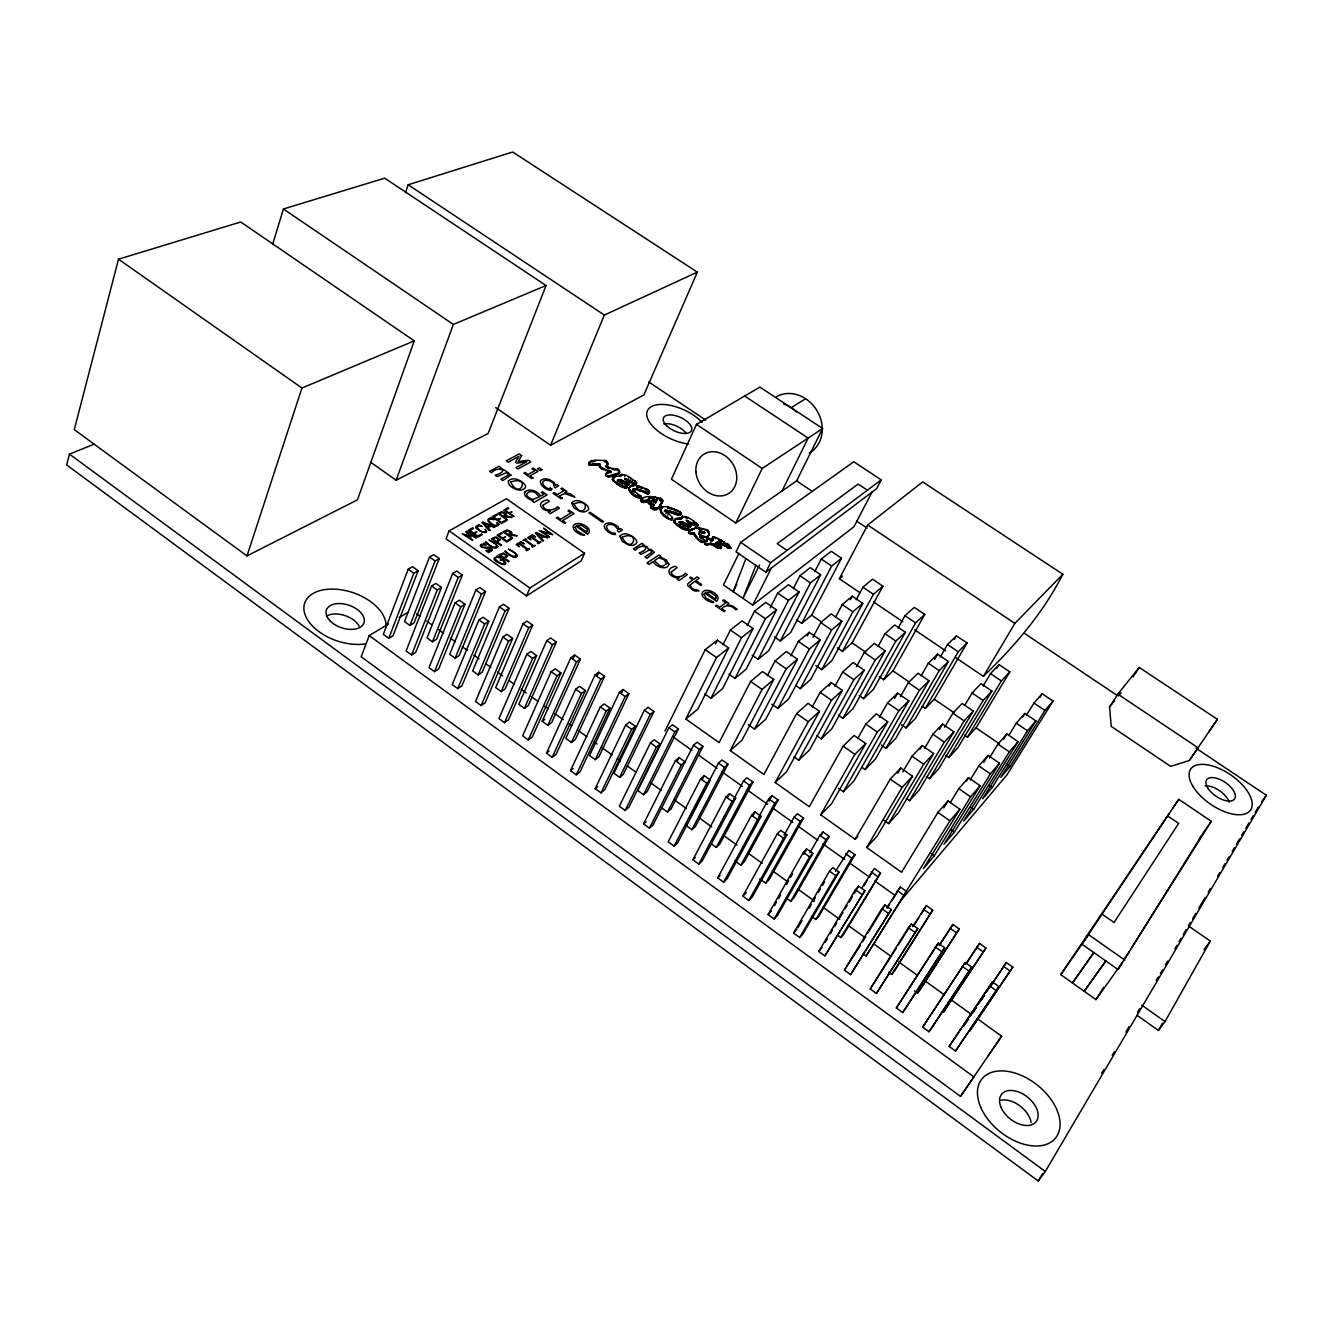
<?xml version="1.0" encoding="UTF-8"?>
<svg xmlns="http://www.w3.org/2000/svg" width="1333" height="1333" viewBox="0 0 1333 1333"><rect width="100%" height="100%" fill="white"/><g stroke="black" fill="none" stroke-linecap="round" stroke-linejoin="round"><path stroke-width="1.5" d="M610.997 472.532L601.166 468.45L599.2 466L599.683 463.934L590.602 464.467L589.036 462.684C592.785 458.769 599.633 460.685 604.715 460.468C608.348 461.318 607.215 464.151 604.316 461.385L604.715 460.468M618.329 473.948L619.212 473.132L616.662 474.581C613.863 476.431 604.416 478.964 606.348 473.415C619.695 470.132 598.567 471.082 599.683 463.934M636.707 482.946L633.275 482.613L624.894 478.347L629.043 481.846L629.543 483.829L620.861 479.63L617.696 479.663L626.393 484.912L626.76 487.978C617.929 488.628 605.382 474.515 620.611 476.281C623.527 471.365 633.375 479.78 636.707 482.946L636.108 483.962M730.067 546.997C726.735 547.88 716.671 538.615 716.604 543.464L716.171 544.364C713.455 538.232 747.93 559.46 721.186 540.265C718.837 539.565 712.672 534.5 712.722 538.499C714.438 542.648 707.69 536.133 706.973 539.298C699.925 550.029 712.422 539.348 716.904 546.363C721.186 547.513 723.819 547.83 718.32 548.33C715.121 547.03 712.139 543.397 708.556 544.497M713.388 539.382L712.822 540.548L712.489 537.382M599.283 464.85L590.202 465.4L588.603 464.467L589.036 462.684M706.973 539.298C707.89 541.298 703.991 540.998 704.807 543.831M647.138 502.191C648.871 496.959 651.287 504.807 653.986 505.007C648.421 502.808 653.303 509.823 657.419 508.04L658.819 506.823L662.934 506.973C669.249 504.191 693.677 518.937 673.148 511.955C654.036 507.406 674.848 513.921 671.799 519.97C667.033 518.987 657.152 512.972 661.968 508.373M672.215 519.603L672.332 517.121M629.526 487.028C626.477 492.327 638.274 500.575 640.973 496.476C627.793 486.745 634.808 487.395 644.472 491.544C657.652 494.11 636.991 483.129 631.409 485.395L629.126 487.945L631.409 485.395M607.581 462.768C605.482 468.416 608.048 465.484 607.181 461.868M640.44 500.492C644.306 494.11 654.986 496.942 661.068 498.642C666 501.608 656.902 504.507 662.384 507.473M691.627 529.401C686.828 529.601 689.994 535.033 694.076 532.783C699.009 543.314 710.472 544.897 698.525 533.8C703.008 538.932 713.338 537.016 707.706 530.167L698.175 527.401L692.06 529.018L691.194 530.317C686.412 530.517 689.561 535.949 693.643 533.7L694.076 532.783M605.615 475.264L606.348 473.415M697.992 524.835L694.593 524.552L686.145 520.253L690.394 523.819L690.961 525.869L682.213 521.636L679.097 521.72L687.895 527.035L688.328 530.167C679.647 530.867 666.75 516.754 681.813 518.154C684.479 513.005 694.676 521.686 697.992 524.835L697.376 525.869M688.328 530.167L688.694 528.501M634.708 491.027L634.291 491.944L632.658 490.444L633.142 489.061M678.664 522.636L681.796 522.553L690.127 526.952L689.961 524.719M709.289 534.183L706.957 537.732L700.658 535.849L701.091 534.95M626.76 487.978L624.76 484.062M606.198 465.634L609.748 467.85L618.229 469.466L619.245 472.499M619.212 480.796L618.795 481.713L617.296 480.58L620.462 480.546L628.726 484.895L628.643 482.763M118.504 259.202L74.265 429.643L246.972 555.911L357.444 499.842L414.263 340.865L240.74 221.994L118.504 259.202L301.958 388.02L414.263 340.865M94.143 444.172L69.466 454.12L66.65 464.95L1038.24 1181.005L1045.305 1171.49L1266.35 795.268L1195.934 748.146M660.335 510.672L661.884 507.473L661.451 508.623M272.599 244.506L283.412 208.998L384.72 178.172L546.03 285.529L488.111 433.525L396.101 480.213L370.707 462.284M246.972 555.911L301.958 388.02M405.499 192.652L408.181 184.77L512.672 151.995L697.342 272.132L643.872 394.918L550.579 445.272L495.709 407.598M396.101 480.213L453.37 324.436L546.03 285.529M369.191 635.591L361.176 656.769L960.526 1096.409L973.906 1076.914L369.191 635.591L388.619 623.927M408.231 569.191L383.304 634.358L388.769 638.324L393.035 635.724L418.129 570.724L412.547 566.725L408.231 569.191L413.83 573.207L418.129 570.724M388.769 638.324L413.83 573.207M745.913 558.594L733.2 591.652L736.866 584.204M429.526 557.027L404.499 621.528L409.897 625.444L414.046 622.911L439.24 558.56L433.725 554.628L429.526 557.027L435.075 560.976L439.24 558.56M409.897 625.444L435.075 560.976M449.138 530.867L446.038 538.832L526.518 595.901L581.171 560.926L584.537 553.262L506.423 498.742L449.138 530.867L529.884 588.003L584.537 553.262M431.609 585.953L406.098 650.954L411.597 654.953L415.813 652.287L441.49 587.453L435.874 583.437L431.609 585.953L437.257 589.986L441.49 587.453M755.861 565.392L742.948 598.367L759.61 564.959M411.597 654.953L437.257 589.986M452.637 573.507L427.043 637.857L432.475 641.79L436.574 639.207L462.334 575.023L456.769 571.057L452.637 573.507L458.219 577.472L462.334 575.023M432.475 641.79L458.219 577.472M455.103 602.783L428.993 667.616L434.525 671.649L438.69 668.933L464.95 604.249L459.302 600.2L455.103 602.783L460.768 606.848L464.95 604.249M434.525 671.649L460.768 606.848M475.848 590.052L449.671 654.253L455.136 658.219L459.185 655.569L485.529 591.535L479.93 587.553L475.848 590.052L481.463 594.051L485.529 591.535M455.136 658.219L481.463 594.051M693.643 533.7C695.093 537.082 702.608 546.73 704.54 540.048M550.579 445.272L604.332 315.071L697.342 272.132M478.947 619.878L452.237 684.545L457.802 688.611L461.918 685.829L488.794 621.328L483.096 617.246L478.947 619.878L484.662 623.977L488.794 621.328M457.802 688.611L484.662 623.977M499.425 606.865L472.665 670.899L478.164 674.898L482.163 672.199L509.089 608.315L503.457 604.299L499.425 606.865L505.074 610.881L509.089 608.315M478.164 674.898L505.074 610.881M502.841 637.007L475.531 701.508L481.13 705.59L485.195 702.758L512.672 638.424L506.923 634.308L502.841 637.007L508.589 641.123L512.672 638.424M526.518 595.901L529.884 588.003M481.13 705.59L508.589 641.123M588.603 464.467L589.003 463.551M588.636 463.617L589.553 461.835M590.452 461.168L589.169 462.751M589.286 464.984L589.669 464.067M589.719 465.234L590.119 464.317M591.635 460.835L591.252 461.751L595.268 461.418M590.202 465.4L590.602 464.467M591.819 461.685L592.219 460.768M523.036 623.694L495.676 687.578L501.208 691.594L505.157 688.844L532.683 625.127L527.018 621.095L523.036 623.694L528.718 627.76L532.683 625.127M590.836 465.45L591.235 464.517M593.285 461.568L593.685 460.651M591.785 465.417L592.485 464.417M592.302 465.267L592.702 464.351M592.568 465.2L592.968 464.284M592.968 465.25L593.352 464.334M593.618 465.367L594.018 464.451M594.101 465.15L594.501 464.217M594.968 465.117L595.368 464.201M595.901 465.284L596.301 464.367M596.501 465.017L596.901 464.101M597.401 464.884L597.801 463.967M598.25 464.834L598.65 463.917M501.208 691.594L528.718 627.76M598.8 464.834L599.2 463.917M599.217 465.15L599.617 464.234M599.2 466L599.6 465.084M599.517 466.833L599.917 465.917M600.167 467.65L600.566 466.717M601.166 468.45L601.566 467.533M602.133 469.049L602.533 468.116M605.249 461.601L605.649 460.685M603.216 469.599L603.616 468.683M606.282 461.984L606.682 461.068M606.615 462.418L606.998 461.501M606.115 466.417L606.515 465.517M606.415 466.3L607.032 465.084M606.198 467.516L606.598 466.6M607.615 464.484L607.998 463.134M607.248 465.834L607.931 464.567M605.632 470.599L606.032 469.683M607.565 467.083L608.131 468.316L609.198 467.616M526.852 654.22L498.925 718.554L504.557 722.653L508.573 719.77L536.666 655.603L530.884 651.47L526.852 654.22L532.65 658.369L536.666 655.603M608.131 468.316L608.531 467.4M605.665 474.781L606.865 472.998M605.799 475.798L606.015 474.348M608.098 471.432L608.498 470.516M609.348 468.766L609.748 467.85M606.382 476.114L606.198 474.865M608.548 472.282L606.465 473.915M607.082 476.364L618.729 473.032M607.615 476.564L608.015 475.631M608.181 476.814L608.581 475.898M608.481 476.781L608.881 475.864M610.447 472.115L610.847 471.199M608.814 476.764L609.214 475.848M610.631 472.565L611.031 471.649M611.68 476.448L612.08 475.531M615.03 469.016L614.63 469.932L612.08 469.366M504.557 722.653L532.65 658.369M613.03 476.114L613.43 475.198M615.913 470.082L616.313 469.166M612.397 479.913L613.513 477.347M614.18 475.498L614.58 474.581M612.314 479.13L614.03 476.897M612.73 480.513L612.713 478.214M614.863 475.431L615.263 474.515M617.146 470.049L617.546 469.133M613.63 477.831L614.646 476.597M614.246 477.514L615.03 476.548M615.463 475.281L615.863 474.365M618.229 469.466L618.845 471.432L619.245 470.516M613.313 481.163L613.13 479.597M615.979 475.031L616.396 474.115M616.662 474.581L617.062 473.665M618.379 470.882L618.779 469.966M617.429 474.481L617.829 473.565M618.079 474.181L618.479 473.265M614.913 482.446L613.713 480.247M619.212 473.132L619.645 471.582M618.912 474.081L619.445 472.865M619.345 473.582L619.762 472.665M546.78 640.623L518.804 704.341L524.386 708.373L528.268 705.557L556.394 642.023L550.696 637.957L546.78 640.623L552.495 644.705L556.394 642.023M616.779 483.646L617.179 482.729L615.313 481.53M620.845 475.065L620.128 476.498L621.678 474.148M620.878 475.548L621.278 474.631M618.845 480.497L619.245 479.58M622.794 474.348L621.278 475.065M618.495 484.629L618.895 483.712L617.179 482.729M618.795 484.895L618.895 483.712M620.462 480.546L620.861 479.63M619.245 485.195L619.195 483.979M621.128 481.096L621.528 480.18M623.194 483.296L622.778 484.212L621.695 482.313M621.828 481.68L622.228 480.763M624.744 476.298L625.144 475.381M622.494 482.079L622.911 481.163M621.328 486.378L621.728 485.462L619.645 484.279M624.894 478.347L625.077 479.547L626.077 478.847M623.527 482.779L623.927 481.863M625.077 479.547L625.477 478.63M524.386 708.373L552.495 644.705M623.128 487.278L623.527 486.362L627.16 487.062M626.543 479.164L627.21 480.746L635.691 484.229L634.941 480.713M624.827 483.562L625.227 482.646M626.21 481.23L626.96 479.38M626.893 480.497L627.293 479.58M627.21 480.746L627.61 479.83M628.426 478.164L628.843 477.247M626.127 484.096L626.527 483.179M624.86 487.845L625.26 486.912M625.993 485.829L626.393 484.912M626.26 486.578L626.61 485.295M625.777 487.978L626.777 486.012M627.41 484.512L627.81 483.596M628.809 481.38L629.209 480.463M626.527 487.795L627.143 486.328M628.543 483.246L629.043 481.846M630.359 479.214L630.759 478.297M628.643 483.662L629.043 482.746M628.859 484.062L629.259 483.146M628.726 484.895L629.126 483.979M629.143 484.745L629.693 483.529M630.209 482.113L630.626 481.196M632.242 480.313L632.642 479.413M628.759 489.044C630.109 489.294 635.441 497.376 640.506 497.326L640.09 498.242M631.559 482.863L631.959 481.946M628.809 489.661L629.209 488.744M629.926 487.028L630.326 486.112M629.059 490.311L629.459 489.394M629.543 490.977L629.959 490.061M632.875 483.529L633.275 482.613M629.726 491.56L630.142 490.644M632.259 486.228L632.658 485.312M634.875 482.046L635.291 481.13M634.208 484.012L634.625 483.096M551.179 671.665L522.636 735.816L528.301 739.932L532.25 736.982L560.96 672.998L555.161 668.849L551.179 671.665L557.011 675.831L560.96 672.998M633.558 486.295L633.975 485.379M635.658 482.979L636.074 482.063M632.658 490.444L633.442 488.628M635.691 484.229L636.108 483.312M632.742 489.977L634.025 488.678M632.092 493.827L632.509 492.91M633.608 489.594L634.541 488.528M636.907 485.978L636.508 486.895L638.69 486.312M634.141 489.444L635.924 488.778M637.057 486.912L637.474 485.995M637.657 487.062L638.074 486.145M635.508 489.694L637.324 489.044M634.891 496.043L635.308 495.126M638.857 487.328L639.273 486.412M635.574 496.376L635.991 495.459M636.907 489.961L638.757 489.444M636.241 496.792L636.641 495.876M528.301 739.932L557.011 675.831M636.824 497.226L637.241 496.309M638.34 490.361L639.857 490.977L640.273 490.061M640.14 487.861L641.79 487.345M637.341 497.576L637.757 496.659M639.857 490.977L641.59 490.361M643.006 487.711L641.373 488.261M638.74 497.942L639.14 497.026M640.656 495.426L640.257 496.343L637.524 494.393M640.373 496.876L640.79 495.959M641.19 491.277L643.023 490.894M640.523 497.876L640.973 496.476M645.039 488.461L645.455 489.694L646.655 489.078M640.64 499.292L641.923 497.576M640.506 500.108L641.473 497.459M649.338 491.177L648.671 492.26C650.504 494.993 644.955 493.443 644.072 492.444L644.472 491.544M645.455 489.694L645.855 488.778M641.49 499.042L641.456 501.775L641.59 497.842M640.873 501.358L641.69 499.525M542.231 721.303L570.807 657.769L574.673 655.036L580.405 659.119L551.679 722.503L547.846 725.369L542.231 721.303L544.797 719.403M641.156 501.591L641.989 499.758M641.956 502.041L642.273 499.942M645.655 493.227L646.072 492.327M647.005 490.144L647.421 489.244M647.738 489.561L648.071 490.911L648.488 490.011M642.339 502.258L643.173 500.425L647.955 500.358M646.388 493.527L646.805 492.627M642.606 502.191L643.439 500.358M647.871 490.744L648.288 489.828M643.056 502.341L643.872 500.508M647.171 493.727L647.571 492.81M572.99 658.769L574.673 655.036M643.489 502.508L644.306 500.675M648.954 490.777L648.671 492.26M643.972 502.591L645.089 500.708M647.938 493.81L648.338 492.91M644.789 502.324L645.622 500.492M648.554 493.777L649.554 491.944M649.004 493.61L649.638 492.394M645.489 502.208L646.305 500.375M645.938 502.124L646.772 500.308M646.772 502.108L647.588 500.275M648.338 498.759L649.171 496.926M647.471 501.974L648.305 500.142M647.805 502.174L648.638 500.342M649.354 498.709L650.187 496.876M648.088 502.108L648.921 500.292M649.671 498.542L650.487 496.726M648.388 502.041L649.221 500.225M648.338 502.624L649.171 500.808M547.846 725.369L576.572 661.868L580.405 659.119M648.321 503.324L649.621 500.192M649.404 501.675L648.571 503.507L650.554 504.857L652.637 505.923L653.47 504.091M650.704 498.575L651.537 496.742M651.587 498.542L652.404 496.709M649.371 504.107L650.204 502.291M651.037 502.174C649.954 498.859 658.935 499.358 655.986 502.324M652.62 498.475L653.437 496.659M651.37 502.391L651.854 500.358M650.554 504.857L651.387 503.024M651.954 502.024L652.787 500.192M650.587 505.973L651.42 504.141M653.82 498.559L654.636 496.726M650.721 506.507L651.554 504.674M654.12 498.575L654.953 496.759M650.437 507.456L651.67 505.04M654.37 498.759L655.203 496.942M650.654 507.723L652.603 503.641M650.854 508.023L652.337 504.59M651.82 506.44L651.387 508.673L653.053 504.907M653.753 502.091L654.586 500.275M656.269 499.675L657.102 497.859M653.587 506.59L654.42 504.757M655.319 503.357L656.552 500.508M653.503 507.523L652.67 509.339L654.036 509.756L655.336 509.922L656.169 508.09M657.269 499.875L658.102 498.059M654.036 509.756L654.87 507.923M659.485 500.075L660.318 498.259M660.018 500.125L660.835 498.292M660.235 500.458L661.068 498.642M660.535 500.775L661.368 498.959M657.419 508.04L656.586 509.873L658.069 507.64M660.968 501.208L661.801 499.392M657.702 508.973L658.685 506.973M657.985 508.639L658.819 506.823M696.476 424.361L671.432 479.247L735.783 523.019L796.601 480.896L822.628 428.526L759.877 387.087L696.476 424.361L762.193 468.433L822.628 428.526M546.48 753.178L575.673 689.211L579.588 686.345L585.437 690.527L556.094 754.328L552.195 757.344L546.48 753.178L549.096 751.179M659.152 506.69L660.352 504.141M660.068 505.274L661.268 502.924M660.818 504.224L661.651 502.408M661.751 501.974L662.584 500.158M661.385 503.757L662.218 501.924M660.168 507.273L661.001 505.457M661.834 503.257L663.068 500.808M659.652 509.139L661.318 505.657M660.951 508.39L661.785 506.573M660.668 509.556L661.951 506.873M660.402 511.305L660.751 509.756M660.668 511.972L660.818 510.389M661.168 512.638L661.085 511.056M661.351 513.238L661.585 511.722M664.301 511.605L664.717 510.689M665.017 510.239C667.483 510.456 677.681 517.421 681.18 513.955M665.167 511.206L665.584 510.289M552.195 757.344L581.538 693.41L585.437 690.527M663.751 515.521L664.184 514.621L661.785 512.322M665.684 511.056L666.1 510.139M668.183 507.306L667.983 508.423L669.549 507.673M667.983 508.423L668.4 507.523M665.9 513.588L666.317 512.672M667.05 511.305L667.483 510.389M668.533 508.44L668.949 507.54M668.45 511.555L668.866 510.639M669.749 508.756L670.166 507.84M670.332 508.839L670.749 507.94M666.583 517.771L667.017 516.854L664.184 514.621M667.8 515.088L668.216 514.171M669.882 511.939L670.316 511.039M595.018 675.015L565.809 738.382L571.457 742.464L575.239 739.548L604.582 676.348L598.817 672.232L595.018 675.015L600.8 679.147L604.582 676.348M667.266 518.104L667.017 516.854M672.032 508.49L671.615 509.389L673.265 508.873M667.933 518.537L667.683 517.204M668.533 518.954L668.366 517.621M671.415 512.555L671.832 511.655M669.066 519.32L672.648 518.687M597.101 675.948L598.817 672.232M672.732 512.872L673.148 511.955M674.065 510.156L674.481 509.239M670.449 519.687L670.866 518.77M674.148 513.388L674.581 512.472M675.764 509.789L675.348 510.706L677.347 510.306M672.049 518.57L672.482 517.654M671.799 519.97L672.665 518.204M676.098 510.906L676.514 509.989M675.614 514.038L676.031 513.122M677.714 511.505L678.147 510.606M571.457 742.464L600.8 679.147M673.815 522.019L674.465 519.87M673.682 521.203L674.881 519.387M677.214 514.821L677.631 513.905M675.348 518.904L674.448 520.287M674.165 522.636L674.231 520.72M675.531 519.503L675.948 518.587M675.914 519.437L676.331 518.52M677.947 515.121L678.364 514.205M679.78 511.355L679.563 512.439L679.98 511.539M676.348 519.437L676.764 518.52M674.781 523.302L674.598 521.72M676.747 519.403L677.414 518.354M678.73 515.321L679.147 514.405M677.547 519.437L677.964 518.537M679.48 515.404L679.913 514.488M680.43 513.638L680.863 512.722M680.097 515.354L680.53 514.455M678.48 519.303L678.914 518.387M680.546 515.171L681.096 513.505M676.414 524.602L675.198 522.386M679.847 518.304L679.413 519.22L681.813 518.154M680.363 519.17L680.78 518.27M681.396 519.07L681.996 516.904M681.296 518.337L682.396 516.438M678.297 525.819L678.714 524.919L676.831 523.702M681.979 517.354L682.779 515.938M680.197 522.519L680.63 521.603M681.796 522.553L682.213 521.636M680.03 526.818L680.447 525.902L678.714 524.919M685.029 516.554L685.829 518.07L686.262 517.154M680.347 527.085L680.447 525.902M681.896 523.669L681.48 524.585L680.213 523.786M682.479 523.119L682.913 522.203M680.796 527.401L680.763 526.185M683.196 523.702L683.612 522.786M683.879 524.102L684.296 523.202M687.195 518.787L687.611 517.887M682.896 528.601L683.329 527.685L681.213 526.485M686.245 526.185L685.829 527.102L684.246 526.318L684.679 525.419M684.912 524.819L685.345 523.902M570.491 770.657L600.317 706.873L604.166 703.941L610.064 708.156L580.072 771.774L576.239 774.84L570.491 770.657L573.057 768.624M687.795 521.07L687.361 521.986L695.509 525.935L697.559 525.752L697.326 523.936M686.228 525.602L686.662 524.702M687.795 522.203L688.228 521.286M684.712 529.501L685.145 528.601L688.761 529.268M687.495 523.169L687.928 522.253M688.128 522.386L688.561 521.486M688.461 522.653L688.894 521.736M687.528 526.152L687.961 525.235M686.445 530.051L686.878 529.134M687.895 527.035L688.128 529.801M687.711 528.351L688.128 527.435M690.061 523.286L690.477 522.369M687.778 528.718L688.195 527.801M688.828 526.568L689.244 525.652M687.361 530.184L688.328 528.168M689.877 525.219L690.394 523.819M689.994 525.652L690.427 524.752M688.095 529.984L688.561 528.884M690.227 526.085L690.661 525.169M690.127 526.952L690.561 526.035M691.477 524.019L691.91 523.119M690.527 526.768L691.094 525.552M688.445 532.067L689.478 530.067M688.611 532.667L689.744 530.251M693.827 521.22L693.41 522.136L695.726 523.452L696.159 522.553M689.794 530.701L690.227 529.801M689.094 533.15L689.394 532.034M692.843 524.785L693.26 523.869M689.244 533.35L689.661 532.434M690.527 530.501L690.961 529.601M576.239 774.84L606.215 711.106L610.064 708.156M689.578 533.6L690.011 532.683M690.044 533.7L690.477 532.8M691.627 529.917L692.06 529.018M692.127 529.951L692.543 529.034M694.16 525.452L694.593 524.552M693.027 528.718L692.394 529.801L695.676 528.035M690.611 534.033L691.044 533.117M693.993 529.334L694.426 528.418M695.509 525.935L695.943 525.035M692.06 534.033L692.494 533.117M696.976 526.135L697.409 525.219M619.362 692.377L589.536 755.561L595.218 759.677L598.934 756.694L628.909 693.677L623.094 689.528L619.362 692.377L625.177 696.542L628.909 693.677M696.876 527.635L696.459 528.551L698.175 527.401M694.076 534.683L694.51 533.767M694.576 535.533L695.01 534.633M698.375 528.818L698.809 527.918M621.345 693.243L623.094 689.528M695.343 536.549L695.759 535.633M698.692 529.284L700.192 528.601M699.408 531.35L698.975 532.267C706.99 534.65 706.223 531.067 699.408 531.35L704.657 533.167M696.592 537.982L697.026 537.066M699.758 529.501L701.241 528.718M700.025 532.1L700.458 531.184M699.708 535.733L700.858 538.199L701.291 537.282M701.175 532.184L701.608 531.284M701.391 533.467L701.824 532.567M703.307 528.868L700.808 529.618M699.858 537.282L700.292 536.366M702.391 532.4L702.824 531.484M595.218 759.677L625.177 696.542M699.342 540.765L699.775 539.848M703.574 532.534L704.007 531.617M705.024 530.117L705.457 529.218M703.941 533.017L704.374 532.1M704.174 533.55L704.607 532.633M700.475 541.665L700.908 540.748M701.824 539.099L702.258 538.182M706.557 529.584L708.023 532.3L708.456 531.4M703.341 537.016L703.774 536.099M701.558 542.264L701.991 541.348M707.273 531.084L707.706 530.167M702.041 542.448L702.474 541.548M703.591 539.298L704.107 540.965M704.64 537.449L705.074 536.533M702.508 542.531L702.941 541.615M702.941 542.548L703.541 541.431M703.591 542.264L704.024 541.365M703.974 541.964L704.607 540.598M705.857 537.699L706.29 536.799M708.373 532.95L708.806 532.05M708.956 532.65L708.856 535.083M704.59 542.764L705.04 541.548M706.957 537.732L707.39 536.816M708.723 533.916L709.156 533M704.657 543.314L705.074 542.148M705.357 541.848L705.79 540.931M708.739 534.416L709.389 533.367M706.54 540.215L707.373 538.432M705.007 544.031L705.44 543.114M707.89 537.432L709.173 534.816M705.207 544.214L705.107 542.631M706.34 541.598L707.04 539.882M706.64 541.515L707.073 540.598M707.773 539.199L708.206 538.282M705.474 544.514L705.64 543.297M706.957 541.431L707.39 540.515M706.04 544.93L708.989 543.581M708.606 539.332L709.039 538.432M706.973 545.13L707.406 544.231M709.423 539.648L709.856 538.749M707.806 545.047L708.589 543.947M710.622 539.099L710.589 540.565M710.472 540.298L710.906 539.398M708.839 544.431L709.273 543.531M710.739 540.815L711.022 539.648M709.406 544.464L709.839 543.564M712.222 538.565L712.805 537.366M709.623 544.281L710.056 543.364M711.189 540.898L711.622 539.982M712.289 538.815L712.972 537.182M710.006 544.281L710.439 543.364M711.555 540.831L711.989 539.932M712.289 539.398L712.738 538.199M713.438 536.899L712.788 537.882L713.905 536.932M710.339 544.247L710.772 543.331M712.039 540.731L712.472 539.832M710.589 544.197L711.022 543.297M710.939 544.214L711.372 543.314M712.572 540.681L713.022 539.782M713.855 537.899L714.288 536.999M711.472 544.481L711.922 543.564M595.184 788.636L625.677 725.052L629.476 722.053L635.391 726.302L604.749 789.719L600.966 792.852L595.184 788.636L597.717 786.57M712.089 544.847L712.522 543.931M715.588 537.632L715.154 538.549L716.921 538.249M712.405 545.047L712.838 544.147M713.455 545.58L713.888 544.664M715.188 543.764L715.904 542.531M715.804 543.431L716.238 542.531M714.588 546.197L715.038 545.297M716.071 543.414L716.504 542.514M718.27 538.849L719.17 540.398L720.12 539.698M716.621 543.181L717.054 542.281M715.421 546.68L715.854 545.78M717.371 543.164L717.987 542.164M717.754 542.998L718.454 542.014M719.17 540.398L719.603 539.498M718.237 542.764L718.67 541.848M716.471 547.263L716.904 546.363M718.52 542.848L718.954 541.948M716.921 547.546L717.371 546.63M719.17 543.098L719.62 542.181M720.153 540.865L720.586 539.965M720.903 540.165L720.47 541.065L722.119 540.698M717.404 547.78L717.837 546.863M720.753 541.165L721.186 540.265M716.604 543.464L719.154 544.914L718.704 545.83L717.254 544.997M718.32 548.33L718.754 547.413M600.966 792.852L631.625 729.318L635.391 726.302M718.77 548.529L719.203 547.63M721.07 543.997L721.52 543.098M720.986 548.163L721.57 546.497L719.154 544.914M720.736 548.713L721.503 547.513M724.252 541.798L723.819 542.698L727.168 544.664L727.618 543.764M723.202 545.147L723.636 544.247M644.406 710.239L613.93 773.24L619.645 777.372L623.327 774.34L653.936 711.505L648.088 707.34L644.406 710.239L650.271 714.421L653.936 711.505M735.783 523.019L762.193 468.433M725.252 546.363L725.685 545.447M726.652 544.331L727.102 543.431M727.451 544.864L727.885 543.964M726.968 547.463L727.418 546.547M727.301 547.68L727.751 546.78M727.768 548.03L728.201 547.113M729.101 544.93L729.451 548.246M728.185 548.163L728.618 547.263M728.568 548.363L729.001 547.446M729.351 547.296L729.801 546.397M729.068 548.43L729.884 546.63M619.645 777.372L650.271 714.421M740.648 542.348L736.016 551.812L765.825 572.207L876.614 488.644L881.213 479.88L853.82 461.768L740.648 542.348L770.557 562.743L881.213 479.88M738.965 553.328L723.469 584.937L752.712 605.099L853.92 526.752L872.049 492.094M650.471 742.831L619.328 806.232L625.144 810.464L628.876 807.265L660.168 744.047L654.203 739.765L650.471 742.831L656.453 747.113L660.168 744.047M782.004 491.011L808.131 438.09L744.664 396.034M625.144 810.464L656.453 747.113M664.95 731.117L705.207 649.671L717.387 640.157L728.601 647.971L697.959 709.006L685.829 719.02L719.104 742.648L750.646 681.446L762.426 671.565L773.773 679.463L742.014 740.182L730.251 750.562L763.909 774.473L796.617 713.605L807.998 703.324L819.478 711.322L786.57 771.724L775.189 782.504L809.264 806.698L843.156 746.147L854.12 735.466L865.734 743.564L831.659 803.632L820.678 814.796L855.136 839.29L857.802 836.424M668.899 727.701L637.791 790.519L643.539 794.685L647.155 791.585L678.397 728.934L672.515 724.735L668.899 727.701L674.798 731.917L678.397 728.934M715.554 643.872L717.387 640.157M643.539 794.685L674.798 731.917M685.829 719.02L716.521 657.569L728.601 647.971M723.036 644.722L730.384 630.009L742.048 620.911L753.062 628.526L722.553 688.694L710.922 698.309L704.724 693.943M765.825 572.207L770.557 562.743M752.712 605.099L771.374 568.008M643.572 823.877L675.381 760.676L679.047 757.561L685.045 761.859L681.396 764.992L649.438 828.143L643.572 823.877L646.022 821.728M677.181 761.276L679.047 757.561M747.213 625.66L754.528 611.164L765.725 602.433L776.539 609.864L746.163 669.216L735 678.43L728.918 674.165M710.922 698.309L741.498 637.724L753.062 628.526M661.751 807.865L667.533 812.064L671.099 808.898L702.974 746.43L697.042 742.214L693.493 745.247L653.087 824.894L649.438 828.143M770.174 607.831L777.689 593.085L788.436 584.704L799.067 591.969L768.858 650.487L758.11 659.352L752.129 655.186M735 678.43L765.425 618.695L776.539 609.864M667.533 812.064L699.442 749.479L702.974 746.43M793.385 588.453L799.917 575.723L810.247 567.658L820.711 574.756L790.669 632.492L780.338 641.006L774.456 636.941M758.11 659.352L788.403 600.433L799.067 591.969M700.691 778.822L668.2 841.823L674.098 846.122L677.714 842.789L710.322 779.955L704.291 775.639L700.691 778.822L706.74 783.171L710.322 779.955M702.374 779.338L704.291 775.639M814.796 571.59L821.295 559.044L831.242 551.279L841.523 558.227L811.647 615.163L801.716 623.361L796.651 619.895M674.098 846.122L706.74 783.171M780.338 641.006L810.464 582.904L820.711 574.756M687.978 821.828L686.078 825.494L691.91 829.709L695.409 826.493L727.951 764.226L721.969 759.977L718.487 763.059L689.894 818.145M767.391 675.631L775.006 661.001L786.287 651.52L797.434 659.235L765.842 719.12L754.561 729.084L748.296 724.669M730.251 750.562L762.093 689.444L773.773 679.463M691.91 829.709L724.469 767.325L727.951 764.226M801.716 623.361L831.659 566.058L841.523 558.227M790.786 655.836L798.35 641.406L809.181 632.325L820.112 639.84L788.703 698.909L777.889 708.473L771.74 704.157M754.561 729.084L786.237 668.799L797.434 659.235M807.298 635.908L809.181 632.325M859.918 592.668L839.34 578.722L867.683 524.985L922.686 481.929L1062.868 574.256C1042.906 613.297 1014.763 646.072 983.354 676.381L955.928 657.769M692.877 859.785L726.035 797.001L729.568 793.735L735.666 798.1L702.358 860.735L698.809 864.117L692.877 859.785L695.259 857.536M727.685 797.317L729.568 793.735M812.98 637.291L820.745 622.611L831.142 613.896L841.889 621.228L810.681 679.497L800.283 688.678L795.751 685.529M777.889 708.473L809.381 649.021L820.112 639.84M698.809 864.117L732.134 801.366L735.666 798.1M723.086 819.362L725.035 815.696M733.783 799.217L743.514 780.921L746.947 777.756L752.962 782.038L719.753 844.106L716.321 847.405L710.456 843.156M835.508 617.229L842.256 604.565L852.237 596.184L862.801 603.366L831.792 660.835L821.794 669.666L815.846 665.567M800.283 688.678L831.592 630.042L841.889 621.228M716.321 847.405L749.529 785.204L752.962 782.038M850.321 599.783L852.237 596.184M856.219 599.717L862.918 587.22L872.515 579.155L882.913 586.187L852.104 642.889L842.489 651.387L837.374 647.871M821.794 669.666L852.903 611.814L862.801 603.366M717.687 877.847L751.529 815.263L754.995 811.947L761.126 816.329L727.135 878.747L723.652 882.196L717.687 877.847L720.02 875.564M753.062 815.513L754.995 811.947M812.264 706.907L820.145 692.36L831.042 682.513L842.306 690.311L809.614 749.896L798.717 760.227L793.968 756.877M842.489 651.387L873.398 594.318L882.913 586.187M775.189 782.504L808.198 721.703L819.478 711.322M829.076 686.128L831.042 682.513M758.76 817.112L768.674 798.867L772.04 795.634L778.089 799.95L744.231 861.818L740.848 865.167L734.95 860.901M723.652 882.196L757.661 819.662L761.126 816.329M769.074 801.1L772.04 795.634M834.858 686.345L842.689 671.999L853.137 662.551L864.201 670.166L831.725 728.951L821.261 738.849L816.596 735.583M740.848 865.167L774.74 803.182L778.089 799.95M798.717 760.227L831.509 700.242L842.306 690.311M856.519 666.633L864.301 652.47L874.331 643.406L885.195 650.837L852.953 708.823L842.906 718.354L838.324 715.154M821.261 738.849L853.853 679.697L864.201 670.166M878.08 646.338L885.045 633.725L894.693 625.01L905.374 632.275L873.365 689.494L863.701 698.642L859.202 695.526M742.814 896.143L777.339 833.775L780.755 830.392L786.92 834.808L752.245 897.009L748.829 900.525L742.814 896.143L746.247 892.643M842.906 718.354L875.264 659.985L885.195 650.837M898.075 628.16L904.99 615.713L914.255 607.348L924.752 614.43L892.993 670.899L883.696 679.713L879.263 676.664M784.054 835.224L794.168 817.046L797.467 813.747L803.566 818.079L769.024 879.763L765.692 883.162L759.76 878.864M748.829 900.525L783.521 838.207L786.92 834.808M863.701 698.642L895.826 641.056L905.374 632.275M765.692 883.162L800.267 821.395L803.566 818.079M883.696 679.713L915.571 622.878L924.752 614.43M1136.882 1015.213L1158.41 1030.442L1165.025 1021.561L1210.347 941.115L1188.37 925.918L1190.452 922.369M857.652 738.549L865.817 724.069L876.314 713.855L887.711 721.736L853.886 781.021L843.372 791.719L838.574 788.336M1158.41 1030.442L1162.459 1023.261M820.678 814.796L854.87 754.345L865.734 743.564M879.43 717.221L887.528 702.924L897.592 693.127L908.789 700.825L875.231 759.31L865.134 769.591L861.984 767.375M768.108 914.571L803.349 852.42L806.682 848.954L812.897 853.403L777.506 915.404L774.156 918.97L768.108 914.571L771.474 911.006M774.49 905.69L776.506 902.141M778.522 898.592L780.521 895.043M786.57 884.412L788.569 880.863M790.586 877.331L792.602 873.781M803.666 854.27L806.682 848.954M894.56 698.459L897.592 693.127M843.372 791.719L877.314 732.067L887.711 721.736M809.814 852.953L819.845 835.341L823.078 831.992L829.209 836.358L793.968 897.825L790.719 901.291L786.237 898.042M821.011 835.608L823.078 831.992M900.308 696.759L908.34 682.663L918.004 673.248L929.001 680.763L895.709 738.482L886.012 748.346L881.38 745.114M774.156 918.97L809.581 856.869L812.897 853.403M865.134 769.591L898.825 710.722L908.789 700.825M790.719 901.291L825.977 839.723L829.209 836.358M921.136 675.748L928.335 663.201L937.599 654.17L948.396 661.501L915.388 718.47L906.073 727.935L901.508 724.785M934.533 659.518L937.599 654.17M886.012 748.346L919.437 690.261L929.001 680.763M940.382 656.902L947.513 644.505L956.428 635.824L967.042 642.989L934.3 699.225L925.352 708.34L922.353 706.273M954.395 639.34L956.428 635.824M906.073 727.935L939.215 670.616L948.396 661.501M793.552 933.1L829.509 871.165L832.792 867.65L839.04 872.115L802.933 933.9L799.65 937.532L793.552 933.1L796.851 929.468M797.884 927.701L801.999 920.636M809.181 908.273L811.23 904.74M813.28 901.208L815.329 897.676M818.412 892.377L820.462 888.844M822.528 885.312L824.577 881.78M925.352 708.34L958.227 651.754L967.042 642.989M835.441 871.299L848.838 850.337L855.003 854.736L819.079 915.988L815.896 919.52L811.38 916.254M855.136 839.29L890.244 779.089L900.791 768.008L912.538 776.206L877.264 835.924L866.7 847.488L901.575 872.265L937.932 812.43L948.03 800.933L959.927 809.231L923.419 868.599L934.266 855.819L970.591 796.834L980.138 785.737L968.474 777.656L958.81 788.653L950.329 802.549M799.65 937.532L835.791 875.664L839.04 872.115M897.709 773.29L900.791 768.008M815.896 919.52L851.854 858.169L855.003 854.736M902.808 771.907L912.039 756.178L922.119 745.564L933.667 753.545L898.675 812.497L888.544 823.577L883.696 820.145M920.02 749.146L922.119 745.564M924.519 748.446L932.9 734.233L942.564 724.052L953.895 731.85L919.22 790.036L909.506 800.666L906.323 798.434M866.7 847.488L902.108 787.386L912.538 776.206M1038.24 1181.005L1042.456 1173.823M1101.608 1073.315L1103.724 1069.733M1112.172 1055.369L1114.288 1051.787M1125.902 1032.042L1129.068 1026.66M1137.516 1012.297L1139.632 1008.714M1156.244 980.488L1158.327 976.956M1160.393 973.44L1162.459 969.924M1165.575 964.642L1167.641 961.126M1174.906 948.796L1176.972 945.28M1179.039 941.748L1181.121 938.232M1183.187 934.716L1186.303 929.434M1192.552 918.804L1195.684 913.488M1198.817 908.156L1205.082 897.509M1208.215 892.177L1210.314 888.628M1217.629 876.214L1219.712 872.648M1222.844 867.333L1224.944 863.784M1227.026 860.235L1229.109 856.686M1232.259 851.354L1234.341 847.805M1236.424 844.256L1239.557 838.924M1241.656 835.374L1243.739 831.825M1245.838 828.276L1248.971 822.944M1251.054 819.395L1253.153 815.846M1255.236 812.297L1258.369 806.982M939.432 729.351L942.564 724.052M944.597 727.218L952.895 713.188L962.176 703.441L973.29 711.039L938.915 768.458L929.601 778.672L926.468 776.489M888.544 823.577L923.669 764.259L933.667 753.545M964.659 705.507L972.09 693.01L980.988 683.646L991.919 691.061L957.86 747.746L948.896 757.561L945.83 755.428M818.745 951.445L855.419 889.744L858.619 886.145L864.9 890.644L824.877 955.911L818.745 951.445L821.978 947.746M825.127 942.464L827.21 938.949M830.359 933.667L832.442 930.151M834.541 926.618L836.641 923.102M839.773 917.82L842.923 912.538M845.005 909.023L847.105 905.507M849.188 901.991L852.337 896.709M854.436 893.177L858.619 886.145M909.506 800.666L944.314 742.114L953.895 731.85M983.354 676.381L1014.863 623.411L1062.868 574.256M861.851 887.711L874.331 868.499L880.546 872.915L843.922 933.966L840.79 937.566L837.774 935.366M863.917 885.945L867.033 880.713M869.116 877.231L871.199 873.732M983.154 685.962L990.502 673.615L999.067 664.617L1009.797 671.865L976.056 727.835L967.441 737.266L964.425 735.183M929.601 778.672L964.109 720.886L973.29 711.039M824.877 955.911L864.9 890.644M996.967 668.116L999.067 664.617M840.79 937.566L880.546 872.915M948.896 757.561L983.104 700.508L991.919 691.061M967.441 737.266L1001.333 680.946L1009.797 671.865M844.406 970.141L881.813 908.656L884.945 904.99L891.277 909.523L850.587 974.623L844.406 970.141L860.385 945.33M943.764 807.931L948.03 800.933M862.518 941.814L865.734 936.549M867.866 933.05L884.945 904.99M886.645 907.973L900.308 887.012L906.557 891.46L866.167 955.944L863.117 953.745M887.578 907.873L889.694 904.391M891.81 900.925L900.308 887.012M966.358 781.105L968.474 777.656M850.587 974.623L891.277 909.523M970.141 780.022L978.789 765.892L988.053 755.344L999.517 763.226L963.709 821.095L973.673 809.348L1009.298 751.845L1018.079 741.648L1006.832 733.966L997.95 744.081L989.386 758.027M983.754 762.376L988.053 755.344M959.927 809.231L949.929 820.828L866.167 955.944M1003.632 739.165L1006.832 733.966M1008.914 735.199L1016.329 723.153L1024.86 713.438L1035.908 720.936L1000.8 777.356L1009.997 766.508L1044.922 710.472L1053.02 701.058L1042.173 693.727L1033.975 703.058L1026.393 715.338M980.138 785.737L943.981 844.356L954.378 832.092L990.352 773.873L999.517 763.226M1022.678 716.971L1024.86 713.438M1040.007 697.209L1042.173 693.727M1018.079 741.648L982.621 798.784L992.202 787.503L1027.476 730.734L1035.908 720.936M870.216 988.919L908.356 927.685L911.405 923.952L917.787 928.518L876.431 993.452L870.216 988.919L896.176 948.396M898.342 944.914L911.405 923.952M1053.02 701.058L1006.965 774.856L901.391 899.925M912.622 926.585L926.435 905.607L932.717 910.089L894.676 970.691L891.677 974.423L888.611 972.207M1118.02 969.541L1211.297 821.311L1178.789 799.317L1081.996 944.214L1118.02 969.541L1122.436 962.459L1095.959 999.617L1060.735 974.656L1168.941 813.747M1124.635 958.944L1129.034 951.912M1131.217 948.396L1204.999 830.192M913.438 926.402L918.854 917.737M921.02 914.271L926.435 905.607M876.431 993.452L917.787 928.518M891.677 974.423L932.717 910.089M1095.959 999.617L1103.691 987.286M896.359 1007.965L938.232 943.147L944.647 947.746L905.624 1008.598L902.608 1012.513L896.359 1007.965L938.232 943.147M938.949 945.447L952.895 924.452L959.227 928.968L920.453 989.336L917.521 993.152L914.438 990.902M939.665 945.18L952.895 924.452M902.608 1012.513L944.647 947.746M917.521 993.152L959.227 928.968M656.819 500.492L655.469 502.524L652.204 500.558M1109.573 706.973L1117.854 694.143L1139.215 667.433L1217.412 719.337L1189.319 760.51L1170.674 766.392L1111.189 726.335L1109.573 706.973L1114.621 700.641M1133.1 676.897L1139.215 667.433M922.686 1027.126L965.242 962.493L971.707 967.125L931.934 1027.726L928.984 1031.725L922.686 1027.126L965.242 962.493M965.459 964.425L979.538 943.447L985.92 947.98L943.547 1011.997L985.92 947.98M967.175 962.359L979.538 943.447M928.984 1031.725L971.707 967.125M949.163 1046.422L992.418 981.954L998.934 986.62L955.511 1051.037L949.163 1046.422L992.418 981.954M963.476 1026.427L965.759 1022.994M970.341 1016.129L976.089 1007.548M978.372 1004.116L984.104 995.551M986.403 992.119L1006.348 962.543L1012.78 967.125L969.724 1030.959L1012.78 967.125M966.275 1022.494L968.574 1019.062M973.14 1012.214L976.589 1007.082M981.155 1000.233L984.604 995.085M989.186 988.236L1006.348 962.543M955.511 1051.037L998.934 986.62M960.526 1096.409L1001.616 1036.208L978.005 1019.162M1189.319 760.51L1198.05 747.796L1117.854 694.143M1208.848 731.85L1217.412 719.337M988.42 1055.436L1001.616 1036.208M1172.623 808.231L1178.789 799.317M1060.735 974.656L1088.611 934.683L1124.785 960.06M1093.776 952.445L1072.448 982.954L1093.976 952.628M1105.69 960.81L1084.179 991.285L1105.973 961.076M1206.048 828.709L1211.297 821.311M1199.1 839.19L1201.466 835.858M1261.635 801.799L1266.35 795.268M1203.982 949.713L1210.347 941.115M1118.42 695.893L1120.953 692.727M839.34 578.722L842.573 576.106M791.135 407.715L805.599 398.7M502.491 558.794L500.175 560.193L502.591 559.877C510.922 571.407 484.179 554.511 500.708 557.91L496.909 556.028L498.025 556.827C483.129 558.277 515.488 571.974 502.691 558.944M399.217 617.562L408.048 612.264M552.179 488.911C546.113 490.811 537.199 479.813 547.363 480.38A5.432 2.849 22.6 0 1 550.762 481.513C554.995 482.463 553.045 486.745 555.145 487.845L558.727 485.795L556.994 484.579L555.694 485.329L554.211 482.513L549.929 479.88A7.615 3.982 22.6 0 0 545.397 478.847C533.95 479.347 545.014 491.41 551.562 490.044L550.112 487.428M682.363 516.854L683.462 517.037M642.606 491.794L644.072 492.444M621.728 485.462L623.527 486.362M683.329 527.685L685.145 528.601M620.045 482.496L621.278 483.229M682.729 525.319L684.246 526.318M408.181 184.77L604.332 315.071M867.416 490.211L858.152 484.062L777.172 543.697L787.037 550.412M867.683 524.985L1014.863 623.411M648.721 381.938L705.724 420.095M796.601 480.896L812.08 491.26M856.802 521.203L867.133 528.101M1024.444 633.375L1117.087 695.376M821.295 559.044L831.659 566.058M862.918 587.22L873.398 594.318M904.99 615.713L915.571 622.878M947.513 644.505L958.227 651.754M990.502 673.615L1001.333 680.946M1033.975 703.058L1044.922 710.472M873.632 601.966L902.791 621.728M914.788 629.876L945.647 650.804M283.412 208.998L453.37 324.436M1167.691 815.979L1178.655 823.427L1114.055 922.519L1102.208 914.255M799.917 575.723L810.464 582.904M842.256 604.565L852.903 611.814M885.045 633.725L895.826 641.056M928.335 663.201L939.215 670.616M972.09 693.01L983.104 700.508M1016.329 723.153L1027.476 730.734M720.203 546.763L720.836 547.813M811.647 615.163L821.745 622.094M852.104 642.889L865.717 652.22M892.993 670.899L909.273 682.063M934.3 699.225L954.061 712.755M976.056 727.835L999.35 743.797M777.689 593.085L788.403 600.433M820.745 622.611L831.592 630.042M864.301 652.47L875.264 659.985M908.34 682.663L919.437 690.261M952.895 713.188L964.109 720.886M997.95 744.081L1009.298 751.845M1006.948 764.409L1009.997 766.508M754.528 611.164L765.425 618.695M798.35 641.406L809.381 649.021M842.689 671.999L853.853 679.697M887.528 702.924L898.825 710.722M932.9 734.233L944.314 742.114M978.789 765.892L990.352 773.873M989.086 785.354L992.202 787.503M730.384 630.009L741.498 637.724M775.006 661.001L786.237 668.799M820.145 692.36L831.509 700.242M865.817 724.069L877.314 732.067M912.039 756.178L923.669 764.259M958.81 788.653L970.591 796.834M970.507 807.148L973.673 809.348M705.207 649.671L716.521 657.569M750.646 681.446L762.093 689.444M796.617 713.605L808.198 721.703M843.156 746.147L854.87 754.345M890.244 779.089L902.108 787.386M937.932 812.43L949.929 820.828M951.162 829.842L954.378 832.092M930.984 853.503L934.266 855.819M1141.748 1005.132L1165.025 1021.561M570.807 657.769L576.572 661.868M693.493 745.247L699.442 749.479M718.487 763.059L724.469 767.325M743.514 780.921L749.529 785.204M768.674 798.867L774.74 803.182M794.168 817.046L800.267 821.395M819.845 835.341L825.977 839.723M845.672 853.753L851.854 858.169M871.232 871.982L877.447 876.414M897.276 890.561L903.541 895.026M923.452 909.239L929.768 913.738M949.996 928.151L956.344 932.683M976.722 947.213L983.104 951.762M1003.599 966.375L1010.047 970.974M673.348 737.116L691.844 750.312M698.559 755.111L717.054 768.308M722.086 771.907L742.264 786.303M747.296 789.902L767.475 804.299M772.507 807.898L792.685 822.294M797.717 825.91L817.879 840.307M822.928 843.906L844.722 859.452M849.721 863.034L869.733 877.314M874.731 880.88L894.726 895.159M575.673 689.211L581.538 693.41M600.317 706.873L606.215 711.106M625.677 725.052L631.625 729.318M675.381 760.676L681.396 764.992M726.035 797.001L732.134 801.366M751.529 815.263L757.661 819.662M777.339 833.775L783.521 838.207M803.349 852.42L809.581 856.869M829.509 871.165L835.791 875.664M855.419 889.744L861.718 894.26M881.813 908.656L888.161 913.205M908.356 927.685L914.738 932.267M935.249 946.963L941.681 951.579M962.326 966.375L968.808 971.024M989.586 985.92L996.118 990.586M416.629 613.797L419.995 616.229M426.743 621.095L431.809 624.76M438.54 629.626L443.606 633.275M450.354 638.14L455.403 641.79M462.151 646.672L467.2 650.321M473.948 655.186L479.014 658.835M485.745 663.701L490.811 667.366M497.542 672.232L502.608 675.881M509.356 680.746L514.405 684.396M521.153 689.278L526.202 692.927M531.267 696.576L538.015 701.441M544.747 706.307L548.13 708.756M554.861 713.622L563.292 719.703M568.358 723.352L571.724 725.785M578.472 730.667L586.903 736.749M593.635 741.615L597.017 744.047M602.066 747.696L612.18 755.011M617.246 758.66L620.611 761.093M627.36 765.958L635.791 772.057M650.954 783.004L661.085 790.302M674.565 800.05L686.362 808.564M699.858 818.312L711.655 826.827M723.452 835.358L736.932 845.089M748.746 853.603L762.226 863.351M772.34 870.649L787.52 881.613M797.634 888.911L814.48 901.091M822.911 907.173L839.773 919.353M848.205 925.435L865.067 937.599M873.498 943.697L890.344 955.861M898.775 961.959L917.321 975.339M924.069 980.205L944.297 994.818M951.046 999.683L971.274 1014.296M69.466 454.12L1045.305 1171.49M680.18 513.805L680.763 514.871M365.109 643.889A42.506 25.394 18.8 0 1 306.223 617.362A42.506 25.394 18.8 0 1 338.199 589.403A42.506 25.394 18.8 0 1 386.02 625.594M688.711 443.989A32.958 15.913 24.5 0 1 649.954 422.844A32.958 15.913 24.5 0 1 661.335 404.432A32.958 15.913 24.5 0 1 702.074 422.378M1000.6 1100.325A21.945 13.963 38.8 0 1 1031.109 1122.619M663.784 423.861A15.329 7.465 24.5 0 1 686.112 433.225M326.618 616.013A19.762 11.897 18.7 0 1 359.16 626.143M1204.999 785.903A16.879 8.348 34.5 0 1 1229.176 802.183M783.737 404.032A33.008 27.993 57.8 0 1 796.451 411.997M776.356 396.784A32.575 27.793 57.9 0 1 817.162 410.964A32.575 27.793 57.9 0 1 809.298 452.987M486.028 530.834C481.48 535.949 471.749 522.503 482.129 526.435L478.364 524.569L479.48 525.352C466.317 526.552 493.027 537.849 485.112 529.284L486.028 530.834M654.203 552.379L646.972 558.344L644.972 556.961L651.637 552.362L651.037 550.746A2.066 1.116 24.7 0 0 649.254 550.079L641.19 554.328L639.173 552.945C653.87 547.446 640.506 542.714 635.391 550.312L633.392 548.946L641.956 543.314L643.939 544.68L642.706 545.497L646.855 546.43L648.305 549.113L651.404 549.679L654.203 552.379M526.652 493.926L526.652 494.593A5.515 2.933 22.4 0 0 528.101 496.876L529.134 497.692A6.548 3.482 22.4 0 0 532.917 499.425L539.298 496.892L535.383 492.743A5.515 2.933 22.4 0 0 531.934 491.594L528.918 491.877L526.652 493.926M704.057 594.301L706.04 598L713.805 602.399C708.29 603.199 696.259 593.802 705.224 590.419C710.539 589.403 721.986 595.518 716.621 601.333L704.707 593.085L704.057 594.301M498.942 524.269C496.376 530.867 481.213 517.87 491.31 518.62L490.211 517.854L493.926 519.687C479.613 515.804 499.725 531.784 496.909 522.519L498.942 524.269M690.061 585.104L691.86 588.253A4.432 2.399 25.6 0 0 696.376 589.669L699.025 590.669L696.326 591.136A6.232 3.382 25.6 0 1 693.027 590.269L687.795 585.637A6.298 3.416 25.6 0 1 688.061 583.487L692.843 579.938L689.744 577.789L690.777 577.056L693.876 579.189L697.142 576.856L699.159 578.239L695.876 580.588L701.708 584.604L700.691 585.354L694.86 581.321L690.061 585.104M492.227 549.862L490.794 551.562L488.361 551.545L488.778 552.645L485.829 550.546C502.508 548.746 479.413 549.279 480.363 545.297A4.799 2.666 21.6 0 1 481.18 544.347L483.962 544.231L483.612 543.131L486.378 545.08L482.396 544.797L481.613 546.347A2.149 1.2 21.6 0 0 482.629 547.163L488.878 547.18A3.049 1.7 21.7 0 1 490.944 548.08A3.133 1.75 21.7 0 1 492.11 549.413L492.227 549.862M507.69 555.911L505.057 558.394L509.223 561.326L508.506 561.776L498.775 554.895L503.541 552.962L507.69 555.911M510.972 475.131L502.841 480.563L500.891 479.214L508.306 475.048L507.84 473.515A2.083 1.1 21.9 0 0 506.04 472.848L497.192 476.631L495.226 475.264C511.272 470.366 497.292 465.734 491.527 472.698L489.578 471.349L499.075 466.267L501.008 467.6L499.642 468.333C504.657 469.166 507.14 472.182 510.972 475.131M500.058 539.748L497.426 542.164L501.558 545.08L500.825 545.497L491.194 538.715L495.926 536.849L500.058 539.748M575.123 527.235L576.872 530.801L584.57 535.15C578.955 536.116 567.042 526.268 576.689 523.569C581.855 522.503 593.768 528.801 587.603 534.216L575.923 526.085L575.123 527.235M618.079 529.418L617.296 530.851L619.079 532.084L622.528 529.884L620.761 528.668L619.512 529.451L617.929 526.552L613.58 523.886A7.648 4.066 23.9 0 0 609.064 522.869C597.784 523.769 609.181 535.783 615.646 534.416L614.863 533.067C609.031 534.25 601.733 523.869 611.064 524.436A5.449 2.899 23.9 0 1 614.48 525.552L618.079 529.418M517.537 555.761C514.371 560.793 507.49 552.479 504.707 551.345L505.44 550.929C512.572 560.193 523.552 556.161 508.39 549.163L515.321 553.112L517.537 555.761M498.075 546.613C494.86 551.595 488.028 543.347 485.229 542.198L485.962 541.765C493.01 550.996 504.141 547.063 488.944 540.032L495.893 543.964L498.075 546.613M671.199 572.057C672.049 578.172 682.229 578.055 685.312 573.29L687.345 574.673L679.03 580.555L676.997 579.139L679.097 577.672C671.132 578.905 662.918 569.358 675.148 566.258L677.147 567.641L671.199 572.057M668.966 564.276C667.5 569.891 659.535 567.658 656.203 565.025A7.298 3.932 24.9 0 1 653.67 562.509L653.187 561.593L649.004 564.426L646.988 563.026L658.869 555.011L660.868 556.378L660.085 556.911L666.45 560.077L668.966 564.276M619.845 536.249L622.294 541.431L628.593 544.914A7.765 4.149 24.2 0 0 632.992 545.347L636.124 543.814L636.791 542.048A8.131 4.349 24.2 0 0 635.324 538.915C631.759 535.116 623.811 531.134 619.845 536.249M571.657 502.908L573.973 507.94L580.205 511.405A7.731 4.099 23.3 0 0 584.637 511.872L587.87 510.406L588.586 508.706A8.098 4.282 23.3 0 0 587.203 505.657C583.587 501.841 575.806 497.992 571.657 502.908M622.128 537.216C631.992 556.777 641.973 529.218 622.128 537.216M508.39 481.08C507.573 485.645 513.272 488.211 516.804 489.578A7.815 4.132 22.1 0 0 521.336 490.077L524.719 488.644L525.535 486.978A8.181 4.316 22.1 0 0 524.252 483.929C520.553 479.98 512.738 476.314 508.39 481.08M511.655 533.117L511.022 534.116L517.187 535.816L509.156 535.266L512.555 538.565L502.974 531.834L507.007 529.984L510.822 531.5A3.149 1.716 22.1 0 1 511.622 532.733L511.655 533.117M542.848 505.29C543.564 511.489 554.045 510.989 557.444 506.79L559.427 508.156L550.262 513.572L548.28 512.172L550.579 510.822C542.164 511.955 534.5 502.224 547.48 499.858L549.429 501.225L542.848 505.29M506.457 514.788L505.84 515.771L511.939 517.471L503.991 516.871L507.34 520.12L497.876 513.488L501.875 511.705L505.657 513.205A3.116 1.683 21.9 0 1 506.44 514.421L506.457 514.788M573.94 503.857C583.454 523.053 594.035 496.259 573.94 503.857M666.717 563.592L662.934 566.192A5.632 3.033 24.9 0 1 659.635 565.575L654.37 560.776L658.902 557.711L663.984 559.693L666.717 563.592M716.071 597.817L715.488 599.084L705.774 592.352L710.289 592.302L715.438 595.784A5.299 2.866 26 0 1 716.071 597.817M524.602 492.327C523.602 496.842 529.368 499.575 533.033 500.475L532.167 500.975L534.166 502.358L547.08 494.926L542.448 491.727L541.298 492.377L543.964 494.226L540.598 496.143C537.832 491.027 529.051 487.495 524.602 492.327M510.556 532.767L508.306 534.65L504.557 532.017L507.706 530.767L510.556 532.767M510.689 482.046C519.87 501.258 531.434 474.581 510.689 482.046M505.39 514.438L503.141 516.288L499.442 513.688L502.574 512.472L505.39 514.438M506.507 555.794L504.191 557.777L500.375 555.078L503.607 553.745L506.507 555.794M498.875 539.632L496.559 541.565L492.777 538.899L495.993 537.599L498.875 539.632M587.336 530.851L586.62 532.05L577.089 525.419L581.805 525.469L586.853 528.901A5.315 2.849 23.4 0 1 587.336 530.851M729.384 545.597L729.201 546.913L729.384 545.597M521.636 455.653L518.254 461.551L528.318 460.252L530.801 461.984L517.954 468.966L516.004 467.616L526.735 461.801L516.871 463.151L515.488 462.201L518.92 456.403L508.14 462.168L506.207 460.835L519.154 453.936L521.636 455.653M724.919 610.864L723.902 611.63L715.588 605.865L716.604 605.099L719.737 607.281L725.785 602.716L722.669 600.55L723.686 599.8L728.818 603.349L726.818 604.882L732.367 605.732L737.216 609.398L735.599 609.664C732.317 605.515 725.402 604.099 721.786 608.681L724.919 610.864M603.399 521.503L602.299 522.186L588.936 512.938L590.036 512.272L603.399 521.503M526.985 549.413L525.902 550.079L526.768 550.679L529.634 548.929L527.701 548.979L519.82 543.447L521.253 542.581L524.252 543.881L521.003 541.615L516.171 544.497L519.42 546.78L517.654 544.747L519.104 543.864L526.985 549.413M532.733 545.93L531.65 546.597L532.517 547.197L535.366 545.464L533.433 545.514L525.569 539.998L526.652 539.348L525.802 538.749L522.919 540.465L524.869 540.415L532.733 545.93M538.415 542.481L537.349 543.131L538.215 543.731L541.048 542.014L539.115 542.064L531.284 536.566L532.717 535.716L535.666 537.016L532.45 534.766L527.701 537.599L530.934 539.865L529.151 537.849L530.584 536.999L538.415 542.481M543.364 540.598L542.631 541.048L535.299 533.067L536.233 532.5L547.913 537.832L543.847 536.749L541.248 538.332L543.364 540.598M549.463 536.899L539.282 530.684L550.412 533.933L543.464 528.185L552.928 534.783L541.431 531.284L549.463 536.899M542.764 536.249L540.565 537.582L536.766 533.483L542.764 536.249M565.592 522.736L564.442 523.436L556.361 517.804L557.511 517.104L560.56 519.237L570.991 512.972L567.958 510.872L569.091 510.206L574.106 513.672L562.559 520.62L565.592 522.736M511.072 539.432L506.707 542.014L497.109 535.266L501.491 532.7L502.358 533.317L498.692 535.449L502.124 537.865L505.674 536.882L502.991 538.465L506.573 540.981L510.206 538.832L511.072 539.432M562.059 498.075L560.926 498.742L552.962 493.227L554.111 492.56L557.111 494.643L563.842 490.744L560.843 488.678L561.976 488.028L566.908 491.444L564.659 492.743L570.307 493.71L574.923 497.209L564.925 493.577L559.06 495.993L562.059 498.075M472.565 540.182L462.168 533.783L469.466 536.049L465.734 531.75L466.7 531.201L476.331 537.999L467.566 532.767L471.282 536.982L464.517 534.5L472.565 540.182M482.346 534.533L477.864 537.116L468.25 530.334L472.748 527.768L473.598 528.385L469.849 530.517L473.282 532.95L476.914 531.967L474.148 533.55L477.747 536.083L481.48 533.933L482.346 534.533M490.011 530.117L489.228 530.567L481.979 522.519L482.963 521.969L494.793 527.351L490.644 526.252L487.911 527.818L490.011 530.117M505.874 520.97L501.541 523.469L492.044 516.804L496.409 514.338L497.242 514.921L493.61 516.987L497.009 519.37L500.541 518.437L497.859 519.97L501.408 522.453L505.024 520.37L505.874 520.97M513.788 516.404L503.657 510.206L507.94 507.773L508.773 508.373L505.207 510.406L508.573 512.755L512.055 511.839L509.423 513.355L513.788 516.404M489.561 525.752L487.245 527.085L483.479 522.953L489.561 525.752M532.95 477.914L531.8 478.564L523.902 473.082L525.052 472.449L528.035 474.515L534.883 470.732L531.917 468.683L533.067 468.05L537.965 471.432L529.984 475.864L532.95 477.914M541.931 469.666L540.115 470.666L537.499 468.866L539.315 467.866L541.931 469.666M329.751 620.511A19.828 11.847 18.8 0 0 362.743 625.077A19.828 11.847 18.8 0 0 343.048 603.832A19.828 11.847 18.8 0 0 329.751 620.511M667.2 426.293A15.379 7.431 24.5 0 0 691.277 430.992A15.379 7.431 24.5 0 0 674.048 415.313A15.379 7.431 24.5 0 0 667.2 426.293M1001.033 1107.29A22.028 13.93 38.6 0 0 1034.158 1123.502A22.028 13.93 38.6 0 0 1021.311 1093.143A22.028 13.93 38.6 0 0 1001.033 1107.29M980.755 1107.306A47.222 29.859 38.6 0 0 1051.804 1141.548A47.222 29.859 38.6 0 0 1023.711 1076.481A47.222 29.859 38.6 0 0 980.755 1107.306M1207.615 787.686A16.929 8.298 34.4 0 0 1233.125 800.25A16.929 8.298 34.4 0 0 1221.228 780.072A16.929 8.298 34.4 0 0 1207.615 787.686M1192.802 786.187A36.291 17.796 34.4 0 0 1247.471 812.88A36.291 17.796 34.4 0 0 1221.645 769.591A36.291 17.796 34.4 0 0 1192.802 786.187M695.926 471.949A23.228 19.229 57.5 0 0 728.018 493.876A23.228 19.229 57.5 0 0 725.002 455.669A23.228 19.229 57.5 0 0 695.926 471.949"/></g></svg>
